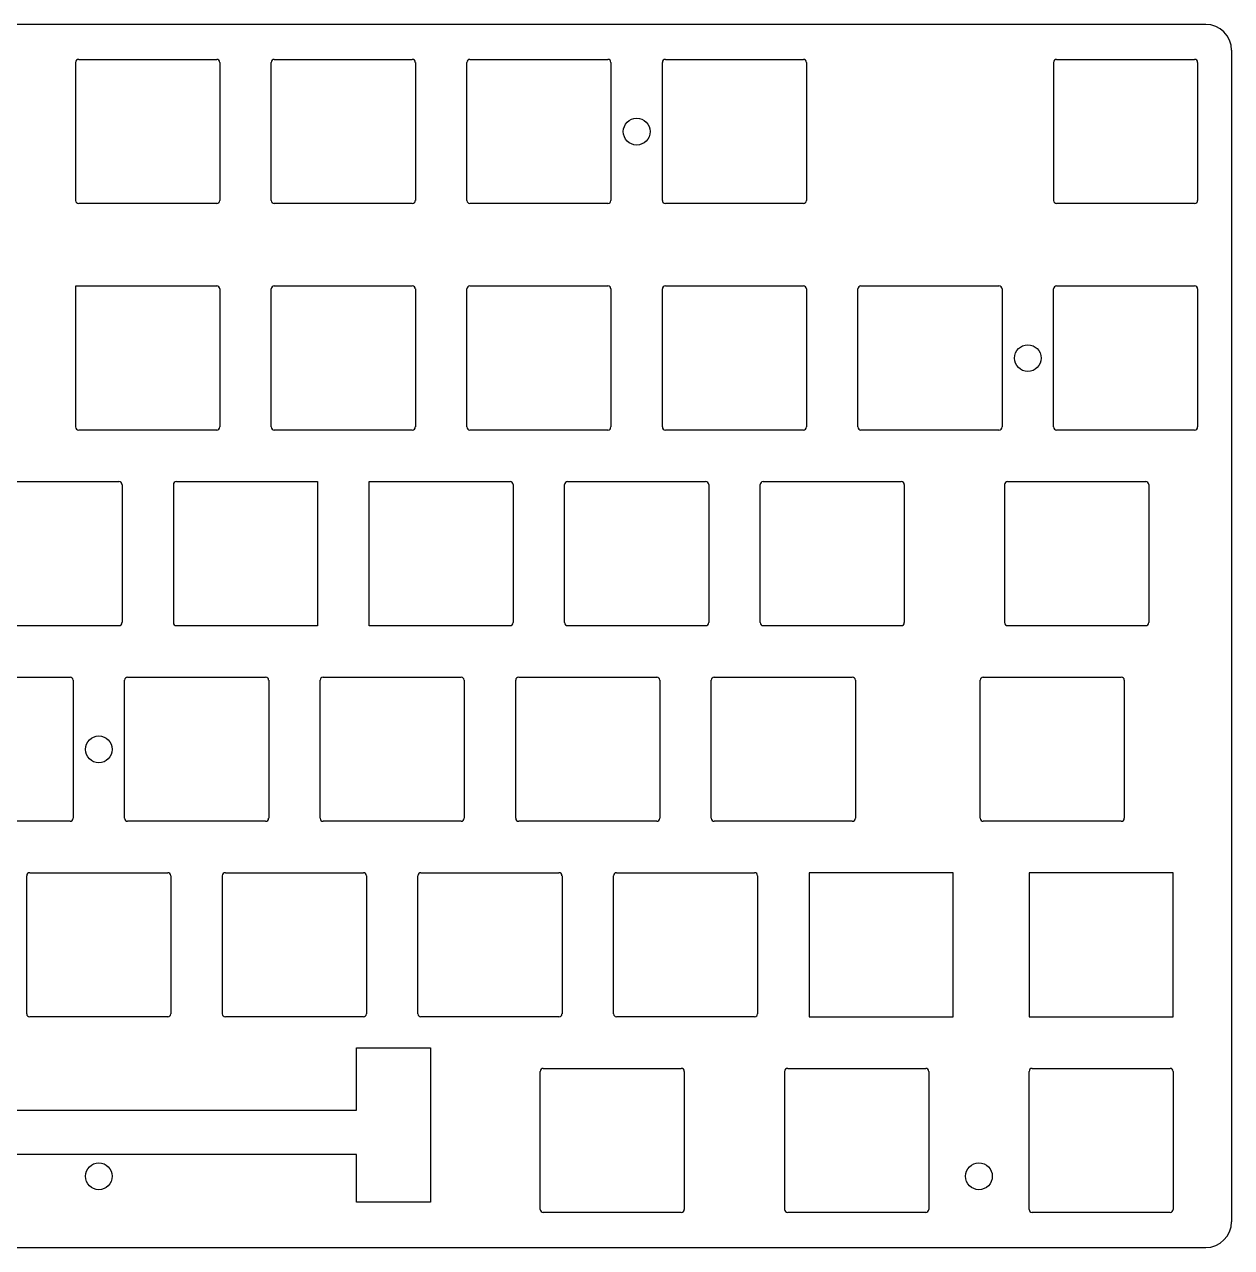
# Model space of a CAD drawing. Header units: inches. Extents: x -1111 to 11437, y -3682 to 971.
# Drawn here: x 8872 to 8989.2, y -3671 to -3552.2 of the extents above; entities that cross this region are included whole.
import ezdxf

# ---------------------------------------------------------------- set-up
doc = ezdxf.new("R2010")
doc.units = ezdxf.units.IN
doc.header["$LTSCALE"] = 1.21
doc.header["$MEASUREMENT"] = 0
doc.layers.get('0').update_dxf_attribs({"linetype": 'CONTINUOUS'})

msp = doc.modelspace()

# ---------------------------------------------------------------- linework, layer by layer
at = {"color": 7, "linetype": 'Continuous'}
for p, q in [((8986.73, -3552.19), (8643.13, -3552.19)), ((8986.73, -3552.19), (8643.13, -3552.19)), ((8986.73, -3552.19), (8643.13, -3552.19)), ((8877.23, -3555.59), (8890.64, -3555.59)), ((8896.23, -3555.59), (8909.64, -3555.59)), ((8915.23, -3555.59), (8928.64, -3555.59)), ((8934.23, -3555.59), (8947.64, -3555.59)), ((8972.23, -3555.59), (8985.64, -3555.59)), ((8989.23, -3554.69), (8989.23, -3668.49)), ((8989.23, -3554.69), (8989.23, -3668.49)), ((8989.23, -3554.69), (8989.23, -3668.49)), ((8876.94, -3569.29), (8876.94, -3555.88)), ((8890.94, -3555.88), (8890.94, -3569.29)), ((8895.94, -3569.29), (8895.94, -3555.88)), ((8909.94, -3555.88), (8909.94, -3569.29)), ((8914.94, -3569.29), (8914.94, -3555.88)), ((8928.94, -3555.88), (8928.94, -3569.29)), ((8933.94, -3569.29), (8933.94, -3555.88)), ((8947.94, -3555.88), (8947.94, -3569.29)), ((8971.94, -3555.88), (8971.94, -3569.29)), ((8985.94, -3555.88), (8985.94, -3569.29)), ((8890.64, -3569.59), (8877.23, -3569.59)), ((8909.64, -3569.59), (8896.23, -3569.59)), ((8928.64, -3569.59), (8915.23, -3569.59)), ((8947.64, -3569.59), (8934.23, -3569.59)), ((8985.64, -3569.59), (8972.23, -3569.59)), ((8876.94, -3577.59), (8890.64, -3577.59)), ((8876.94, -3591.29), (8876.94, -3577.59)), ((8890.94, -3577.88), (8890.94, -3591.29)), ((8895.94, -3591.29), (8895.94, -3577.88)), ((8896.23, -3577.59), (8909.64, -3577.59)), ((8909.94, -3577.88), (8909.94, -3591.29)), ((8914.94, -3591.29), (8914.94, -3577.88)), ((8915.23, -3577.59), (8928.64, -3577.59)), ((8928.94, -3577.88), (8928.94, -3591.29)), ((8933.94, -3591.29), (8933.94, -3577.88)), ((8934.23, -3577.59), (8947.64, -3577.59)), ((8947.94, -3577.88), (8947.94, -3591.29)), ((8952.94, -3591.29), (8952.94, -3577.88)), ((8953.23, -3577.59), (8966.64, -3577.59)), ((8966.94, -3577.88), (8966.94, -3591.29)), ((8971.94, -3591.29), (8971.94, -3577.88)), ((8972.23, -3577.59), (8985.64, -3577.59)), ((8985.94, -3577.88), (8985.94, -3591.29)), ((8890.64, -3591.59), (8877.23, -3591.59)), ((8909.64, -3591.59), (8896.23, -3591.59)), ((8928.64, -3591.59), (8915.23, -3591.59)), ((8947.64, -3591.59), (8934.23, -3591.59)), ((8966.64, -3591.59), (8953.23, -3591.59)), ((8985.64, -3591.59), (8972.23, -3591.59)), ((8867.73, -3596.59), (8881.14, -3596.59)), ((8881.44, -3596.88), (8881.44, -3610.29)), ((8886.44, -3596.88), (8886.44, -3610.29)), ((8886.73, -3596.59), (8900.44, -3596.59)), ((8900.44, -3596.59), (8900.44, -3610.59)), ((8905.44, -3596.59), (8919.14, -3596.59)), ((8905.44, -3610.59), (8905.44, -3596.59)), ((8919.44, -3596.88), (8919.44, -3610.29)), ((8924.44, -3610.29), (8924.44, -3596.88)), ((8924.73, -3596.59), (8938.14, -3596.59)), ((8938.44, -3596.88), (8938.44, -3610.29)), ((8943.44, -3610.29), (8943.44, -3596.88)), ((8943.73, -3596.59), (8957.14, -3596.59)), ((8957.44, -3596.88), (8957.44, -3610.29)), ((8967.19, -3596.88), (8967.19, -3610.29)), ((8967.48, -3596.59), (8980.89, -3596.59)), ((8981.19, -3596.88), (8981.19, -3610.29)), ((8881.14, -3610.59), (8867.73, -3610.59)), ((8900.44, -3610.59), (8886.73, -3610.59)), ((8919.14, -3610.59), (8905.44, -3610.59)), ((8938.14, -3610.59), (8924.73, -3610.59)), ((8957.14, -3610.59), (8943.73, -3610.59)), ((8980.89, -3610.59), (8967.48, -3610.59)), ((8862.98, -3615.59), (8876.39, -3615.59)), ((8876.69, -3615.88), (8876.69, -3629.29)), ((8881.69, -3629.29), (8881.69, -3615.88)), ((8881.98, -3615.59), (8895.39, -3615.59)), ((8895.69, -3615.88), (8895.69, -3629.29)), ((8900.69, -3629.29), (8900.69, -3615.88)), ((8900.98, -3615.59), (8914.39, -3615.59)), ((8914.69, -3615.88), (8914.69, -3629.29)), ((8919.69, -3629.29), (8919.69, -3615.88)), ((8919.98, -3615.59), (8933.39, -3615.59)), ((8933.69, -3615.88), (8933.69, -3629.29)), ((8938.69, -3629.29), (8938.69, -3615.88)), ((8938.98, -3615.59), (8952.39, -3615.59)), ((8952.69, -3615.88), (8952.69, -3629.29)), ((8964.81, -3629.29), (8964.81, -3615.88)), ((8965.11, -3615.59), (8978.52, -3615.59)), ((8978.81, -3615.88), (8978.81, -3629.29)), ((8876.39, -3629.59), (8862.98, -3629.59)), ((8895.39, -3629.59), (8881.98, -3629.59)), ((8914.39, -3629.59), (8900.98, -3629.59)), ((8933.39, -3629.59), (8919.98, -3629.59)), ((8952.39, -3629.59), (8938.98, -3629.59)), ((8978.52, -3629.59), (8965.11, -3629.59)), ((8872.19, -3648.29), (8872.19, -3634.88)), ((8872.48, -3634.59), (8885.89, -3634.59)), ((8886.19, -3634.88), (8886.19, -3648.29)), ((8891.19, -3648.29), (8891.19, -3634.88)), ((8891.48, -3634.59), (8904.89, -3634.59)), ((8905.19, -3634.88), (8905.19, -3648.29)), ((8910.19, -3648.29), (8910.19, -3634.88)), ((8910.48, -3634.59), (8923.89, -3634.59)), ((8924.19, -3634.88), (8924.19, -3648.29)), ((8929.19, -3648.29), (8929.19, -3634.88)), ((8929.48, -3634.59), (8942.89, -3634.59)), ((8943.19, -3634.88), (8943.19, -3648.29)), ((8962.19, -3634.59), (8948.19, -3634.59)), ((8948.19, -3634.59), (8948.19, -3648.59)), ((8962.19, -3648.59), (8962.19, -3634.59)), ((8983.56, -3634.59), (8969.56, -3634.59)), ((8969.56, -3634.59), (8969.56, -3648.59)), ((8983.56, -3648.59), (8983.56, -3634.59)), ((8885.89, -3648.59), (8872.48, -3648.59)), ((8904.89, -3648.59), (8891.48, -3648.59)), ((8923.89, -3648.59), (8910.48, -3648.59)), ((8942.89, -3648.59), (8929.48, -3648.59)), ((8948.19, -3648.59), (8962.19, -3648.59)), ((8969.56, -3648.59), (8983.56, -3648.59)), ((8904.21, -3651.59), (8911.41, -3651.59)), ((8904.21, -3657.64), (8904.21, -3651.59)), ((8911.41, -3651.59), (8911.41, -3666.59)), ((8922.06, -3667.29), (8922.06, -3653.88)), ((8922.36, -3653.59), (8935.77, -3653.59)), ((8936.06, -3653.88), (8936.06, -3667.29)), ((8945.81, -3653.88), (8945.81, -3667.29)), ((8946.11, -3653.59), (8959.52, -3653.59)), ((8959.81, -3653.88), (8959.81, -3667.29)), ((8969.56, -3667.29), (8969.56, -3653.88)), ((8969.86, -3653.59), (8983.27, -3653.59)), ((8983.56, -3653.88), (8983.56, -3667.29)), ((8864.81, -3657.64), (8904.21, -3657.64)), ((8904.21, -3661.94), (8864.81, -3661.94)), ((8904.21, -3666.59), (8904.21, -3661.94)), ((8911.41, -3666.59), (8904.21, -3666.59)), ((8935.77, -3667.59), (8922.36, -3667.59)), ((8959.52, -3667.59), (8946.11, -3667.59)), ((8983.27, -3667.59), (8969.86, -3667.59)), ((8643.13, -3670.99), (8986.73, -3670.99)), ((8643.13, -3670.99), (8986.73, -3670.99)), ((8643.13, -3670.99), (8986.73, -3670.99))]:
    msp.add_line(p, q, dxfattribs=at)
for centre in [(8931.44, -3562.6), (8969.44, -3584.6), (8879.19, -3622.6), (8879.19, -3664.07), (8964.69, -3664.07), (8964.69, -3664.07)]:
    msp.add_circle(centre, 1.3, dxfattribs=at)
for centre, radius, start, end in [((8986.73, -3554.69), 2.5, 0, 90), ((8877.23, -3555.88), 0.295, 90, 180), ((8890.64, -3555.88), 0.295, 0, 90), ((8896.23, -3555.88), 0.295, 90, 180), ((8909.64, -3555.88), 0.295, 0, 90), ((8915.23, -3555.88), 0.295, 90, 180), ((8928.64, -3555.88), 0.295, 0, 90), ((8934.23, -3555.88), 0.295, 90, 180), ((8947.64, -3555.88), 0.295, 0, 90), ((8972.23, -3555.88), 0.295, 90, 180), ((8985.64, -3555.88), 0.295, 0, 90), ((8877.23, -3569.29), 0.295, 180, 270), ((8890.64, -3569.29), 0.295, 270, 0), ((8896.23, -3569.29), 0.295, 180, 270), ((8909.64, -3569.29), 0.295, 270, 0), ((8915.23, -3569.29), 0.295, 180, 270), ((8928.64, -3569.29), 0.295, 270, 0), ((8934.23, -3569.29), 0.295, 180, 270), ((8947.64, -3569.29), 0.295, 270, 0), ((8972.23, -3569.29), 0.295, 180, 270), ((8985.64, -3569.29), 0.295, 270, 0), ((8890.64, -3577.88), 0.295, 0, 90), ((8896.23, -3577.88), 0.295, 90, 180), ((8909.64, -3577.88), 0.295, 0, 90), ((8915.23, -3577.88), 0.295, 90, 180), ((8928.64, -3577.88), 0.295, 0, 90), ((8934.23, -3577.88), 0.295, 90, 180), ((8947.64, -3577.88), 0.295, 0, 90), ((8953.23, -3577.88), 0.295, 90, 180), ((8966.64, -3577.88), 0.295, 0, 90), ((8972.23, -3577.88), 0.295, 90, 180), ((8985.64, -3577.88), 0.295, 0, 90), ((8877.23, -3591.29), 0.295, 180, 270), ((8890.64, -3591.29), 0.295, 270, 0), ((8896.23, -3591.29), 0.295, 180, 270), ((8909.64, -3591.29), 0.295, 270, 0), ((8915.23, -3591.29), 0.295, 180, 270), ((8928.64, -3591.29), 0.295, 270, 0), ((8934.23, -3591.29), 0.295, 180, 270), ((8947.64, -3591.29), 0.295, 270, 0), ((8953.23, -3591.29), 0.295, 180, 270), ((8966.64, -3591.29), 0.295, 270, 0), ((8972.23, -3591.29), 0.295, 180, 270), ((8985.64, -3591.29), 0.295, 270, 0), ((8881.14, -3596.88), 0.295, 0, 90), ((8886.73, -3596.88), 0.295, 90, 180), ((8919.14, -3596.88), 0.295, 0, 90), ((8924.73, -3596.88), 0.295, 90, 180), ((8938.14, -3596.88), 0.295, 0, 90), ((8943.73, -3596.88), 0.295, 90, 180), ((8957.14, -3596.88), 0.295, 0, 90), ((8967.48, -3596.88), 0.295, 90, 180), ((8980.89, -3596.88), 0.295, 0, 90), ((8881.14, -3610.29), 0.295, 270, 0), ((8886.73, -3610.29), 0.295, 180, 270), ((8919.14, -3610.29), 0.295, 270, 0), ((8924.73, -3610.29), 0.295, 180, 270), ((8938.14, -3610.29), 0.295, 270, 0), ((8943.73, -3610.29), 0.295, 180, 270), ((8957.14, -3610.29), 0.295, 270, 0), ((8967.48, -3610.29), 0.295, 180, 270), ((8980.89, -3610.29), 0.295, 270, 0), ((8876.39, -3615.88), 0.295, 0, 90), ((8881.98, -3615.88), 0.295, 90, 180), ((8895.39, -3615.88), 0.295, 0, 90), ((8900.98, -3615.88), 0.295, 90, 180), ((8914.39, -3615.88), 0.295, 0, 90), ((8919.98, -3615.88), 0.295, 90, 180), ((8933.39, -3615.88), 0.295, 0, 90), ((8938.98, -3615.88), 0.295, 90, 180), ((8952.39, -3615.88), 0.295, 0, 90), ((8965.11, -3615.88), 0.295, 90, 180), ((8978.52, -3615.88), 0.295, 0, 90), ((8876.39, -3629.29), 0.295, 270, 0), ((8881.98, -3629.29), 0.295, 180, 270), ((8895.39, -3629.29), 0.295, 270, 0), ((8900.98, -3629.29), 0.295, 180, 270), ((8914.39, -3629.29), 0.295, 270, 0), ((8919.98, -3629.29), 0.295, 180, 270), ((8933.39, -3629.29), 0.295, 270, 0), ((8938.98, -3629.29), 0.295, 180, 270), ((8952.39, -3629.29), 0.295, 270, 0), ((8965.11, -3629.29), 0.295, 180, 270), ((8978.52, -3629.29), 0.295, 270, 0), ((8872.48, -3634.88), 0.295, 90, 180), ((8885.89, -3634.88), 0.295, 0, 90), ((8891.48, -3634.88), 0.295, 90, 180), ((8904.89, -3634.88), 0.295, 0, 90), ((8910.48, -3634.88), 0.295, 90, 180), ((8923.89, -3634.88), 0.295, 0, 90), ((8929.48, -3634.88), 0.295, 90, 180), ((8942.89, -3634.88), 0.295, 0, 90), ((8872.48, -3648.29), 0.295, 180, 270), ((8885.89, -3648.29), 0.295, 270, 0), ((8891.48, -3648.29), 0.295, 180, 270), ((8904.89, -3648.29), 0.295, 270, 0), ((8910.48, -3648.29), 0.295, 180, 270), ((8923.89, -3648.29), 0.295, 270, 0), ((8929.48, -3648.29), 0.295, 180, 270), ((8942.89, -3648.29), 0.295, 270, 0), ((8922.36, -3653.88), 0.295, 90, 180), ((8935.77, -3653.88), 0.295, 0, 90), ((8946.11, -3653.88), 0.295, 90, 180), ((8959.52, -3653.88), 0.295, 0, 90), ((8969.86, -3653.88), 0.295, 90, 180), ((8983.27, -3653.88), 0.295, 0, 90), ((8922.36, -3667.29), 0.295, 180, 270), ((8935.77, -3667.29), 0.295, 270, 0), ((8946.11, -3667.29), 0.295, 180, 270), ((8959.52, -3667.29), 0.295, 270, 0), ((8969.86, -3667.29), 0.295, 180, 270), ((8983.27, -3667.29), 0.295, 270, 0), ((8986.73, -3668.49), 2.5, 270, 0)]:
    msp.add_arc(centre, radius, start, end, dxfattribs=at)

doc.saveas('drawing.dxf')
